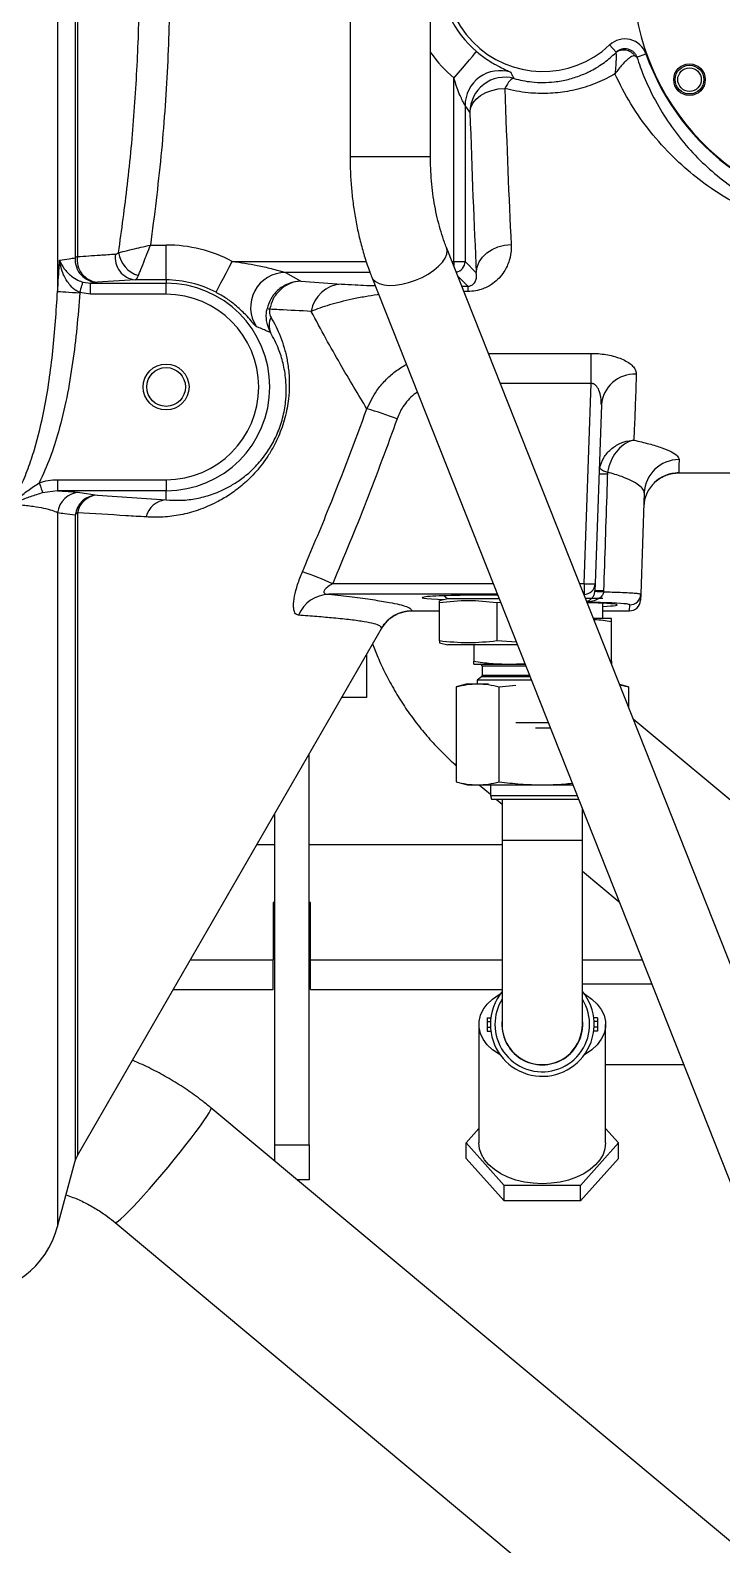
# Model space of a CAD drawing. Header units: millimetres. Extents: x -69706 to 52883, y -6882 to 68885.
# Drawn here: x 6526.3 to 6717.5, y 63515.5 to 63934 of the extents above; entities that cross this region are included whole.
import ezdxf

# ---------------------------------------------------------------- set-up
doc = ezdxf.new("R2010")
doc.units = ezdxf.units.MM
doc.layers.add('B2F-H-EQ-P-T20001$0$M-HVAC-EQPM', color=134, linetype='Continuous')

# ---------------------------------------------------------------- blocks, each defined once
blk = doc.blocks.new('B2F-H-EQ-P-T20001$0$CH-B2C-05、09-1000RT_20201019')
at = {"color": 0, "linetype": 'Continuous', "lineweight": 25}
for p, q in [((2619.26, 2614.49), (2619.26, 2420.64)), ((2700.14, 2613.09), (2700.14, 2457.89)), ((2722.37, 2457.89), (2722.37, 2613.09)), ((2624.12, 2579.53), (2624.12, 2429.9)), ((2624.76, 2579.2), (2624.76, 2430.26)), ((2773.72, 2486.79), (2771.91, 2488.73)), ((2773.6, 2486.57), (2773.72, 2486.79)), ((2779.46, 2485.39), (2781.96, 2486.27)), ((2779.46, 2485.39), (2778.83, 2485.73)), ((2728.88, 2428.92), (2728.88, 2479.55)), ((2731.93, 2472), (2731.93, 2428.92)), ((2733.29, 2470.17), (2731.93, 2472)), ((2700.14, 2457.89), (2708.17, 2457.89)), ((2708.17, 2457.89), (2722.37, 2457.89)), ((2644.96, 2433.45), (2649.27, 2433.45)), ((2649.27, 2423.81), (2649.27, 2433.45)), ((2837.04, 2154.55), (2726.79, 2432.78)), ((2667.58, 2428.92), (2704.59, 2428.92)), ((2728.32, 2428.92), (2728.88, 2428.92)), ((2728.88, 2428.92), (2731.93, 2428.92)), ((2728.88, 2428.92), (2728.88, 2427.51)), ((2731.93, 2428.92), (2735.04, 2425.81)), ((2626.3, 2423.19), (2628.35, 2422.9)), ((2630.26, 2423.16), (2628.35, 2422.9)), ((2640.74, 2423.81), (2630.26, 2423.16)), ((2649.27, 2423.81), (2640.74, 2423.81)), ((2649.27, 2423.81), (2649.27, 2422.9)), ((2682.26, 2425.87), (2686.57, 2423.42)), ((2705.64, 2425.87), (2682.26, 2425.87)), ((2686.57, 2423.42), (2697.75, 2422.67)), ((2706.13, 2424.59), (2816.37, 2146.36)), ((2732.69, 2422.06), (2729.96, 2424.8)), ((2625.4, 2420.3), (2625.4, 2420.22)), ((2628.35, 2419.86), (2625.4, 2420.3)), ((2628.35, 2419.86), (2628.35, 2422.9)), ((2628.35, 2422.9), (2649.27, 2422.9)), ((2649.27, 2419.86), (2628.35, 2419.86)), ((2649.27, 2419.86), (2649.27, 2422.9)), ((2731.04, 2422.06), (2732.69, 2422.06)), ((2732.69, 2420.61), (2731.61, 2420.61)), ((2732.69, 2422.06), (2732.69, 2420.61)), ((2738.39, 2403.5), (2766.79, 2403.5)), ((2766.79, 2395.15), (2766.79, 2403.5)), ((2766.79, 2395.15), (2741.7, 2395.15)), ((2764.86, 2339.87), (2766.79, 2395.15)), ((2769.63, 2389.25), (2767.91, 2339.87)), ((2771.35, 2370.69), (2771.29, 2370.09)), ((2790.6, 2370.47), (2855.81, 2370.47)), ((2791, 2370.49), (2790.84, 2370.48)), ((2619.23, 2365.55), (2615.14, 2364.99)), ((2619.23, 2368.59), (2649.27, 2368.59)), ((2619.23, 2368.59), (2619.23, 2365.55)), ((2649.27, 2365.55), (2619.23, 2365.55)), ((2625.4, 2365.08), (2630.26, 2364.36)), ((2649.27, 2368.59), (2649.27, 2365.55)), ((2649.27, 2363.02), (2649.27, 2365.55)), ((2781.48, 2364.96), (2780.5, 2336.96)), ((2630.26, 2364.36), (2649.27, 2363.02)), ((2619.26, 2359.44), (2619.26, 2162.22)), ((2624.12, 2358.76), (2624.12, 2180.35)), ((2624.76, 2359.46), (2624.76, 2181.88)), ((2695.34, 2339.87), (2739.7, 2339.87)), ((2763.61, 2339.87), (2764.86, 2339.87)), ((2764.86, 2339.87), (2764.86, 2336.93)), ((2767.91, 2339.87), (2767.84, 2337.88)), ((2740.87, 2336.93), (2694.25, 2336.93)), ((2727.22, 2335.66), (2724.84, 2335.13)), ((2741.37, 2335.66), (2727.22, 2335.66)), ((2764.86, 2336.93), (2764.77, 2336.93)), ((2764.85, 2336.73), (2764.86, 2336.93)), ((2770.05, 2335.79), (2765.22, 2335.79)), ((2767.83, 2337.8), (2767.84, 2337.88)), ((2770.24, 2337.88), (2770.23, 2337.62)), ((2780.5, 2336.96), (2780.45, 2335.3)), ((2717.19, 2332.36), (2724.84, 2332.36)), ((2717.19, 2332.36), (2724.84, 2332.36)), ((2724.84, 2324.03), (2724.84, 2334.59)), ((2741.76, 2334.66), (2740.71, 2334.59)), ((2740.71, 2334.59), (2740.71, 2324.03)), ((2770.05, 2330.2), (2770.05, 2334.45)), ((2770.05, 2332.36), (2777.4, 2332.36)), ((2770.05, 2332.36), (2777.4, 2332.36)), ((2777.4, 2332.36), (2777.46, 2334.02)), ((2777.4, 2332.36), (2777.4, 2332.36)), ((2624.76, 2181.88), (2709.08, 2327.94)), ((2772.47, 2330.2), (2767.44, 2330.2)), ((2772.47, 2318.42), (2772.47, 2329.41)), ((2724.84, 2323.49), (2727.22, 2322.96)), ((2746.4, 2322.96), (2727.22, 2322.96)), ((2734.36, 2322.96), (2734.36, 2318.42)), ((2746.12, 2323.66), (2740.71, 2324.03)), ((2704.7, 2320.34), (2704.7, 2308.37)), ((2734.36, 2317.63), (2743.89, 2317.63)), ((2736.66, 2317.12), (2736.66, 2314.5)), ((2736.66, 2317.12), (2748.71, 2317.12)), ((2749.75, 2314.5), (2736.66, 2314.5)), ((2743.89, 2317.63), (2748.43, 2317.83)), ((2743.89, 2317.63), (2748.51, 2317.63)), ((2772.12, 2318.37), (2772.47, 2318.42)), ((2772.42, 2317.63), (2772.47, 2317.63)), ((2732.65, 2312.21), (2729.46, 2311.36)), ((2729.46, 2311.36), (2729.46, 2285.13)), ((2732.65, 2312.21), (2735.41, 2312.21)), ((2736.46, 2314.1), (2735.25, 2313.17)), ((2735.25, 2313.17), (2735.25, 2312.21)), ((2750.28, 2313.17), (2735.25, 2313.17)), ((2735.41, 2312.21), (2738.4, 2312.21)), ((2749.91, 2314.1), (2736.46, 2314.1)), ((2741.37, 2311.36), (2745.96, 2311.84)), ((2741.37, 2285.13), (2741.37, 2311.36)), ((2777.12, 2311.36), (2774.64, 2312.02)), ((2774.7, 2311.87), (2777.12, 2311.36)), ((2777.12, 2311.36), (2777.12, 2305.77)), ((2704.7, 2308.37), (2697.79, 2308.37)), ((2866.17, 2229.19), (2778.43, 2302.46)), ((2754.94, 2301.41), (2745.96, 2301.41)), ((2755.53, 2299.92), (2751.46, 2299.92)), ((2688.82, 2184.75), (2688.82, 2292.84)), ((2729.46, 2285.13), (2732.65, 2284.27)), ((2732.65, 2284.27), (2735.41, 2284.27)), ((2735.41, 2284.27), (2753.29, 2284.27)), ((2735.81, 2284.27), (2738.93, 2281.67)), ((2738.93, 2284.27), (2738.93, 2281.32)), ((2738.93, 2281.32), (2739.25, 2280.31)), ((2738.93, 2281.32), (2762.9, 2281.32)), ((2753.29, 2284.27), (2761.73, 2284.27)), ((2739.25, 2280.31), (2763.3, 2280.31)), ((2740.56, 2280.31), (2742.17, 2278.96)), ((2742.17, 2280.31), (2742.17, 2268.88)), ((2764.4, 2268.88), (2764.4, 2277.53)), ((2679.3, 2184.75), (2679.3, 2276.35)), ((2742.17, 2268.88), (2742.17, 2218.08)), ((2764.4, 2268.88), (2742.17, 2268.88)), ((2764.4, 2218.08), (2764.4, 2268.88)), ((2679.3, 2267.68), (2674.29, 2267.68)), ((2742.17, 2267.68), (2688.82, 2267.68)), ((2764.4, 2260.4), (2774.54, 2251.93)), ((2679.3, 2251.8), (2678.9, 2251.8)), ((2678.9, 2251.8), (2678.9, 2235.93)), ((2689.21, 2251.8), (2688.82, 2251.8)), ((2689.21, 2235.93), (2689.21, 2251.8)), ((2679.3, 2243.55), (2678.9, 2243.55)), ((2689.21, 2243.55), (2688.82, 2243.55)), ((2655.96, 2235.93), (2678.9, 2235.93)), ((2678.9, 2227.68), (2678.9, 2235.93)), ((2689.21, 2235.93), (2742.17, 2235.93)), ((2689.21, 2227.68), (2689.21, 2235.93)), ((2764.4, 2235.93), (2780.88, 2235.93)), ((2651.2, 2227.68), (2678.9, 2227.68)), ((2689.21, 2227.68), (2742.17, 2227.68)), ((2783.55, 2229.19), (2764.4, 2229.19)), ((2738.05, 2219.93), (2739.05, 2219.93)), ((2738.05, 2219.93), (2738.05, 2218.84)), ((2738.05, 2218.84), (2738.05, 2217.32)), ((2738.05, 2218.84), (2738.95, 2218.84)), ((2768.53, 2219.93), (2767.52, 2219.93)), ((2768.53, 2218.84), (2767.62, 2218.84)), ((2768.53, 2219.93), (2768.53, 2218.84)), ((2768.53, 2218.84), (2768.53, 2217.32)), ((2735.76, 2218.08), (2735.76, 2185.32)), ((2738.05, 2217.32), (2738.95, 2217.32)), ((2738.05, 2217.32), (2738.05, 2216.23)), ((2738.05, 2216.23), (2739.05, 2216.23)), ((2768.53, 2216.23), (2767.52, 2216.23)), ((2768.53, 2217.32), (2767.62, 2217.32)), ((2768.53, 2217.32), (2768.53, 2216.23)), ((2770.81, 2185.32), (2770.81, 2218.08)), ((2770.81, 2206.97), (2792.36, 2206.97)), ((2959.79, 1946.25), (2661.65, 2195.02)), ((2732.2, 2185.32), (2735.76, 2189.28)), ((2770.81, 2189.28), (2774.37, 2185.32)), ((2679.3, 2184.75), (2688.82, 2184.75)), ((2679.3, 2180.29), (2679.3, 2184.75)), ((2688.82, 2184.75), (2688.82, 2175.09)), ((2742.75, 2173.58), (2732.2, 2185.32)), ((2732.2, 2181.06), (2732.2, 2185.32)), ((2774.37, 2185.32), (2763.83, 2173.58)), ((2774.37, 2181.06), (2774.37, 2185.32)), ((2742.75, 2169.33), (2732.2, 2181.06)), ((2774.37, 2181.06), (2763.83, 2169.33)), ((2619.26, 2162.22), (2624.12, 2180.35)), ((2688.82, 2175.09), (2685.53, 2175.09)), ((2763.83, 2173.58), (2742.75, 2173.58)), ((2742.75, 2169.33), (2742.75, 2173.58)), ((2763.83, 2169.33), (2763.83, 2173.58)), ((2763.83, 2169.33), (2742.75, 2169.33)), ((2635.21, 2163.32), (2971.33, 1882.86))]:
    blk.add_line(p, q, dxfattribs=at)
at = {"color": 0, "linetype": 'Continuous', "lineweight": 25, "flags": 128}
for points in [[(2728.88, 2479.55), (2730.07, 2480.96), (2731.22, 2482.31), (2732.28, 2483.56), (2733.21, 2484.67), (2733.99, 2485.59), (2734.58, 2486.28), (2734.96, 2486.73), (2735.11, 2486.91)], [(2745.48, 2479.48), (2745.22, 2479.46), (2744.95, 2479.34), (2744.64, 2479.13), (2744.33, 2478.83), (2743.99, 2478.43), (2743.65, 2477.94), (2743.29, 2477.38), (2742.94, 2476.73)], [(2733.29, 2470.17), (2733.52, 2471.43), (2734.1, 2472.64), (2735, 2473.77), (2736.2, 2474.75), (2737.66, 2475.57), (2739.3, 2476.19), (2741.09, 2476.58), (2742.94, 2476.73)], [(2714.46, 2422.61), (2716.34, 2423.07), (2718.22, 2423.7), (2720.04, 2424.5), (2721.75, 2425.43), (2723.29, 2426.46), (2724.6, 2427.57), (2725.66, 2428.71), (2726.42, 2429.85), (2726.86, 2430.95), (2726.97, 2431.98), (2726.8, 2432.77)], [(2735.04, 2425.81), (2735.26, 2427.31), (2735.83, 2428.76), (2736.73, 2430.1), (2737.93, 2431.28), (2739.39, 2432.25), (2741.04, 2432.98), (2742.83, 2433.44), (2744.69, 2433.62)], [(2663.08, 2420.39), (2663.19, 2420.6), (2663.46, 2421.12), (2663.89, 2421.93), (2664.45, 2422.99), (2665.13, 2424.27), (2665.89, 2425.72), (2666.72, 2427.29), (2667.58, 2428.92)], [(2625.4, 2420.3), (2625.57, 2420.83), (2625.73, 2421.34), (2625.87, 2421.82), (2626, 2422.24), (2626.12, 2422.6), (2626.2, 2422.89), (2626.27, 2423.09), (2626.3, 2423.19)], [(2706.13, 2424.59), (2706.43, 2424.05), (2707.15, 2423.34), (2708.17, 2422.8), (2709.45, 2422.45), (2710.97, 2422.3), (2712.65, 2422.35), (2714.46, 2422.61)], [(2619.26, 2420.64), (2619.61, 2420.61), (2620.11, 2420.58), (2620.75, 2420.53), (2621.52, 2420.48), (2622.39, 2420.42), (2623.35, 2420.36), (2624.36, 2420.29), (2625.4, 2420.22)], [(2779.28, 2397.77), (2779.12, 2393.35), (2778.97, 2389.31), (2778.84, 2385.66), (2778.72, 2382.39), (2778.62, 2379.51)], [(2791.13, 2374.17), (2791.07, 2372.64), (2791.03, 2371.51), (2791.01, 2370.8), (2791, 2370.49)], [(2614.19, 2367.73), (2614.34, 2367.28), (2614.5, 2366.84), (2614.64, 2366.43), (2614.77, 2366.04), (2614.89, 2365.7), (2614.99, 2365.4), (2615.08, 2365.17), (2615.14, 2364.99)], [(2741.68, 2209.64), (2741.34, 2209.84), (2739.56, 2211.07), (2738.09, 2212.46), (2736.96, 2213.97), (2736.2, 2215.58), (2735.81, 2217.24), (2735.81, 2218.92), (2736.2, 2220.58), (2736.96, 2222.18), (2738.09, 2223.7), (2739.56, 2225.09), (2741.34, 2226.32), (2741.68, 2226.52)], [(2764.89, 2226.52), (2765.24, 2226.32), (2767.01, 2225.09), (2768.48, 2223.7), (2769.61, 2222.18), (2770.38, 2220.58), (2770.76, 2218.92), (2770.76, 2217.24), (2770.38, 2215.58), (2769.61, 2213.97), (2768.48, 2212.46), (2767.01, 2211.07), (2765.24, 2209.84), (2764.89, 2209.64)], [(2635.21, 2163.32), (2635.24, 2163.31), (2635.53, 2163.38), (2636.05, 2163.72), (2636.78, 2164.32), (2637.7, 2165.18), (2638.82, 2166.28), (2640.09, 2167.59), (2641.51, 2169.11), (2643.05, 2170.8), (2644.68, 2172.63), (2646.37, 2174.57), (2648.1, 2176.6), (2649.83, 2178.66), (2651.54, 2180.74), (2653.2, 2182.79), (2654.77, 2184.77), (2656.24, 2186.66), (2657.57, 2188.43), (2658.75, 2190.03), (2659.75, 2191.45), (2660.55, 2192.66), (2661.15, 2193.63), (2661.53, 2194.36), (2661.69, 2194.83), (2661.65, 2195.02)], [(2770.81, 2185.32), (2770.63, 2183.72), (2770.1, 2182.15), (2769.23, 2180.64), (2768.03, 2179.23), (2766.53, 2177.94), (2764.76, 2176.81), (2762.76, 2175.84), (2760.57, 2175.07), (2758.22, 2174.51), (2755.78, 2174.17), (2753.29, 2174.05), (2750.79, 2174.17), (2748.35, 2174.51), (2746.01, 2175.07), (2743.81, 2175.84), (2741.81, 2176.81), (2740.04, 2177.94), (2738.54, 2179.23), (2737.34, 2180.64), (2736.47, 2182.15), (2735.94, 2183.72), (2735.76, 2185.32)]]:
    blk.add_lwpolyline(points, dxfattribs=at)
at = {"color": 0, "linetype": 'Continuous', "lineweight": 25}
for centre, radius in [((2794, 2479.16), 4.37), ((2794.01, 2479.16), 3.97), ((2794.01, 2479.16), 3.26), ((2649.27, 2394.22), 6.35), ((2649.27, 2394.22), 5.36)]:
    blk.add_circle(centre, radius, dxfattribs=at)
for centre, radius, start, end in [((2844.86, 2508.53), 66.55, 55.8406, 304.1594), ((2753.42, 2508.53), 27.09, 46.9452, 313.0548), ((2753.42, 2508.53), 28.32, 130.2558, 229.7442), ((2776.13, 2484.21), 6.18, 19.4829, 133.0548), ((2753.42, 2508.53), 37.97, 215.14, 229.7442), ((2844.86, 2508.53), 66.72, 199.4829, 270), ((2741.59, 2471.98), 9.66, 72.1586, 179.8777), ((2742.95, 2470.15), 9.66, 74.838, 179.885), ((2649.27, 2394.22), 39.23, 62.183, 90), ((2630.43, 2429.48), 6.33, 176.2193, 268.3874), ((2625.56, 2428.14), 2.27, 110.7741, 129.318), ((2630.9, 2429.33), 6.21, 171.3747, 264.0903), ((2641.38, 2429.99), 6.21, 171.0822, 264.0896), ((2643.87, 2432.5), 7.82, 188.3552, 253.3854), ((2728.88, 2428.92), 3.05, 281.8675, 359.9196), ((2649.27, 2394.22), 29.58, 62.183, 90), ((2682.3, 2416.21), 9.66, 90.187, 213.5114), ((2649.27, 2394.22), 28.68, 270, 90), ((2649.27, 2394.22), 25.63, 270, 90), ((2698.33, 2413.62), 9.07, 93.6785, 170.474), ((2676.98, 2411.33), 4.47, 78.3041, 87.2799), ((2682.55, 2411.21), 4.82, 152.2748, 204.1511), ((2778.85, 2388.53), 9.25, 87.3764, 175.5362), ((2663.41, 2248.4), 145.81, 70.0487, 73.5073), ((2791.07, 2364.57), 9.59, 89.6434, 177.6919), ((2770.13, 2346.98), 23.14, 87.1145, 92.8855), ((2772.06, 2374.78), 4.15, 226.0267, 260.2213), ((2791, 2360.83), 9.66, 90.0088, 134.1224), ((2625.53, 2358.78), 6.3, 91.2179, 173.9663), ((2791, 2360.84), 9.65, 134.1311, 178.0009), ((2630.39, 2358.06), 6.3, 91.1829, 173.5701), ((2630.63, 2358.41), 5.96, 93.5626, 169.809), ((2649.61, 2357.06), 5.97, 93.2505, 168.0536), ((2626.31, 2357.41), 2.58, 127.2131, 148.3319), ((2640.75, 2214.18), 137.03, 66.5231, 70.2829), ((2766.38, 2361.71), 21.9, 266.0122, 273.9878), ((2764.86, 2339.97), 3.05, 269.9819, 357.9833), ((2694.49, 2327.63), 9.29, 91.4923, 157.7296), ((2775.14, 2422.15), 84.67, 265.048, 266.6772), ((2769.04, 2314.14), 23.77, 87.0966, 92.9034), ((2777.4, 2335.4), 3.05, 270, 358), ((2777.4, 2335.4), 3.05, 269.9802, 357.9845), ((2777.46, 2337.07), 3.05, 269.9838, 357.9808), ((2717.19, 2322.71), 9.65, 89.9725, 149.9754), ((2736.16, 2317.12), 0.508, 0, 90), ((2736.16, 2314.5), 0.508, 307.5, 0), ((2753.29, 2218.08), 14.35, 180, 39.2551), ((2753.29, 2218.08), 14.35, 140.7449, 180), ((2753.29, 2218.08), 13.1, 180, 31.9572), ((2753.29, 2218.08), 13.1, 148.0428, 180), ((2753.29, 2218.08), 11.18, 173.8894, 6.1106), ((2753.29, 2218.08), 11.11, 180, 0), ((2630.26, 2178.71), 6.35, 150, 165), ((2594.73, 2168.8), 25.4, 270, 345)]:
    blk.add_arc(centre, radius, start, end, dxfattribs=at)
for centre, major_axis, ratio, start_param, end_param in [((2751.68, 2702.21), (0, -331.73), 0.035937, 5.459725, 5.655941), ((2742.04, 2702.21), (0, -341.38), 0.034921, 5.459725, 5.655941), ((2740.71, 2336.01), (-20.64, 0), 0.034921, 4.70137, 7.091486), ((2753.42, 2334.03), (-24.04, 0), 0.034921, 3.409264, 4.179225), ((2753.42, 2334.02), (-20.64, 0), 0.034921, 2.508419, 4.075156), ((2753.42, 2334.03), (-24.04, 0), 0.034921, 3.140373, 3.409264)]:
    blk.add_ellipse(centre, major_axis=major_axis, ratio=ratio, start_param=start_param, end_param=end_param, dxfattribs=at)
for points, knots in [([(2636.13, 2431.36), (2636.99, 2437.62), (2638.78, 2450.58), (2640.6, 2470.36), (2641.73, 2490.69), (2642.08, 2511.09), (2641.62, 2524.71), (2641.39, 2531.52)], [0, 0, 0, 0, 0.188629, 0.390843, 0.593053, 0.796525, 1, 1, 1, 1]), ([(2649.75, 2531.9), (2650, 2523.71), (2650.51, 2507.34), (2649.8, 2482.7), (2648.08, 2458.04), (2646, 2441.65), (2644.96, 2433.45)], [0, 0, 0, 0, 0.248928, 0.497854, 0.748923, 1, 1, 1, 1]), ([(2735.11, 2486.91), (2736.01, 2486.2), (2737.81, 2484.78), (2740.5, 2483.2), (2742.67, 2482.12), (2744.18, 2481.44), (2744.42, 2481.27), (2744.55, 2481.18)], [0, 0, 0, 0, 0.186849, 0.373079, 0.567595, 0.7778, 1, 1, 1, 1]), ([(2745.48, 2479.48), (2746.28, 2479.27), (2747.87, 2478.86), (2750.56, 2478.46), (2753.5, 2478.31), (2756.26, 2478.47), (2759.21, 2478.9), (2762.3, 2479.69), (2764.97, 2480.74), (2767.75, 2482.11), (2770.58, 2483.86), (2772.59, 2485.67), (2773.6, 2486.57)], [0, 0, 0, 0, 0.078047, 0.156061, 0.250881, 0.345702, 0.406649, 0.52627, 0.646075, 0.690971, 0.845381, 1, 1, 1, 1]), ([(2773.6, 2486.57), (2773.61, 2486.56), (2773.64, 2486.52), (2773.67, 2486.34), (2773.69, 2486.12), (2773.7, 2485.9), (2773.71, 2485.72), (2773.71, 2485.51), (2773.71, 2485.29), (2773.71, 2485.05), (2773.69, 2484.55), (2773.65, 2483.66), (2773.54, 2482.3), (2773.43, 2481.25), (2773.38, 2480.74)], [0, 0, 0, 0, 0.082673, 0.165351, 0.24957, 0.286479, 0.327951, 0.373974, 0.417464, 0.453515, 0.499035, 0.667994, 0.836862, 1, 1, 1, 1]), ([(2773.6, 2486.57), (2773.8, 2486.73), (2774.19, 2487.04), (2774.89, 2487.31), (2775.63, 2487.44), (2776.38, 2487.4), (2777.11, 2487.2), (2777.78, 2486.85), (2778.38, 2486.36), (2778.68, 2485.94), (2778.83, 2485.73)], [0, 0, 0, 0, 0.127441, 0.252831, 0.376768, 0.500006, 0.623239, 0.747173, 0.872569, 1, 1, 1, 1]), ([(2773.72, 2486.79), (2773.96, 2486.99), (2774.43, 2487.36), (2775.27, 2487.67), (2776.12, 2487.78), (2776.98, 2487.68), (2777.79, 2487.37), (2778.5, 2486.87), (2779.1, 2486.21), (2779.34, 2485.67), (2779.46, 2485.39)], [0, 0, 0, 0, 0.132462, 0.257574, 0.375362, 0.499475, 0.624627, 0.745937, 0.868748, 1, 1, 1, 1]), ([(2778.83, 2485.73), (2778.66, 2485.72), (2778.31, 2485.69), (2777.71, 2485.38), (2777.07, 2484.92), (2776.3, 2484.23), (2775.41, 2483.3), (2774.41, 2482.11), (2773.72, 2481.2), (2773.38, 2480.74)], [0, 0, 0, 0, 0.127405, 0.250652, 0.375658, 0.501141, 0.675037, 0.835933, 1, 1, 1, 1]), ([(2779.46, 2485.39), (2779.76, 2484.48), (2780.86, 2481.2), (2783.19, 2475.76), (2786.8, 2469.26), (2791.11, 2463.17), (2796.04, 2457.59), (2801.55, 2452.54), (2807.68, 2448.04), (2813.78, 2444.54), (2819.59, 2441.94), (2824.86, 2440.06), (2830.1, 2438.68), (2835.18, 2437.77), (2839.97, 2437.23), (2843.23, 2437.16), (2844.86, 2437.12)], [0, 0, 0, 0, 0.036559, 0.131611, 0.226961, 0.322287, 0.417306, 0.507683, 0.598216, 0.688405, 0.746631, 0.804982, 0.863075, 0.908682, 0.954443, 1, 1, 1, 1]), ([(2731.93, 2472), (2731.9, 2472.08), (2731.86, 2472.19), (2731.64, 2472.6), (2731.21, 2473.37), (2730.48, 2474.89), (2729.65, 2476.99), (2729.16, 2478.64), (2728.88, 2479.55)], [0, 0, 0, 0, 0.088753, 0.11599, 0.257705, 0.443242, 0.689507, 1, 1, 1, 1]), ([(2773.38, 2480.74), (2772.62, 2480.31), (2770.28, 2479), (2765.94, 2477.22), (2760.45, 2475.81), (2754.86, 2475.23), (2750.1, 2475.38), (2746.11, 2475.94), (2744, 2476.47), (2742.94, 2476.73)], [0, 0, 0, 0, 0.087872, 0.27258, 0.457073, 0.624993, 0.792887, 0.896435, 1, 1, 1, 1]), ([(2744.55, 2481.18), (2744.7, 2480.9), (2745.01, 2480.32), (2745.32, 2479.76), (2745.48, 2479.48)], [0, 0, 0, 0, 0.49316, 1, 1, 1, 1]), ([(2844.86, 2435.24), (2843.02, 2435.28), (2839.34, 2435.36), (2833.9, 2435.95), (2828.16, 2436.94), (2822.23, 2438.45), (2816.23, 2440.5), (2809.64, 2443.34), (2802.71, 2447.17), (2795.7, 2452.12), (2789.11, 2457.94), (2783.04, 2464.68), (2777.58, 2472.35), (2774.78, 2477.95), (2773.38, 2480.74)], [0, 0, 0, 0, 0.052694, 0.105573, 0.158303, 0.223909, 0.28976, 0.355473, 0.454276, 0.553448, 0.652425, 0.768177, 0.884217, 1, 1, 1, 1]), ([(2700.14, 2457.89), (2700.15, 2457.1), (2700.16, 2454.84), (2700.34, 2451.12), (2700.73, 2446.75), (2701.31, 2442.42), (2702.09, 2438.17), (2703.05, 2434.01), (2704.2, 2429.95), (2705.26, 2426.83), (2705.94, 2425.08), (2706.13, 2424.59)], [0, 0, 0, 0, 0.06733, 0.192856, 0.318501, 0.444321, 0.570408, 0.696846, 0.823713, 0.951074, 1, 1, 1, 1]), ([(2726.79, 2432.78), (2726.61, 2433.25), (2726.07, 2434.64), (2725.27, 2437.1), (2724.42, 2440.18), (2723.71, 2443.42), (2723.14, 2446.79), (2722.71, 2450.25), (2722.45, 2453.73), (2722.37, 2456.28), (2722.37, 2457.65), (2722.37, 2457.89)], [0, 0, 0, 0, 0.067075, 0.195752, 0.32511, 0.455197, 0.585903, 0.717099, 0.848656, 0.973615, 1, 1, 1, 1]), ([(2636.13, 2431.36), (2636.5, 2431.45), (2637.51, 2431.68), (2639.68, 2432.19), (2642.35, 2432.83), (2644.07, 2433.23), (2644.95, 2433.45), (2644.96, 2433.45)], [0, 0, 0, 0, 0.187074, 0.510909, 0.747359, 0.99814, 1, 1, 1, 1]), ([(2641.63, 2425), (2641.77, 2425.36), (2642.15, 2426.33), (2642.97, 2428.4), (2643.98, 2430.95), (2644.63, 2432.6), (2644.96, 2433.45), (2644.96, 2433.45)], [0, 0, 0, 0, 0.187076, 0.510959, 0.747401, 0.998138, 1, 1, 1, 1]), ([(2744.69, 2433.62), (2744.7, 2433.27), (2744.73, 2431.77), (2744.31, 2429.17), (2743.06, 2426.42), (2741.42, 2424.3), (2739.92, 2422.96), (2738.36, 2421.99), (2736.82, 2421.29), (2734.93, 2420.73), (2733.44, 2420.65), (2732.69, 2420.61)], [0, 0, 0, 0, 0.063538, 0.269444, 0.475078, 0.592697, 0.710041, 0.776914, 0.843646, 0.921423, 1, 1, 1, 1]), ([(2619.26, 2420.64), (2619.32, 2421.38), (2619.44, 2423.24), (2619.63, 2426.14), (2619.77, 2428.28), (2619.83, 2429.31)], [0, 0, 0, 0, 0.259099, 0.643188, 1, 1, 1, 1]), ([(2619.83, 2429.31), (2620.72, 2429.43), (2622.15, 2429.63), (2623.58, 2429.82), (2624.12, 2429.9)], [0, 0, 0, 0, 0.619769, 1, 1, 1, 1]), ([(2625.4, 2420.3), (2624.94, 2420.55), (2623.78, 2421.16), (2622.57, 2422.47), (2621.59, 2423.91), (2620.8, 2425.44), (2620.17, 2427.26), (2619.91, 2428.63), (2619.83, 2429.31), (2619.83, 2429.31)], [0, 0, 0, 0, 0.128722, 0.321955, 0.451206, 0.593696, 0.795978, 0.998398, 1, 1, 1, 1]), ([(2619.83, 2429.31), (2619.83, 2429.31), (2620.09, 2428.51), (2620.7, 2427.34), (2621.95, 2425.85), (2623.16, 2424.77), (2624.6, 2423.8), (2625.81, 2423.37), (2626.3, 2423.19)], [0, 0, 0, 0, 0.00161, 0.356452, 0.517214, 0.67768, 0.871126, 1, 1, 1, 1]), ([(2624.76, 2430.26), (2626.84, 2430.4), (2630.34, 2430.63), (2633.83, 2430.86), (2635.24, 2430.95)], [0, 0, 0, 0, 0.595469, 1, 1, 1, 1]), ([(2635.24, 2430.95), (2635.49, 2431.01), (2635.79, 2431.08), (2636.08, 2431.32), (2636.13, 2431.36)], [0, 0, 0, 0, 0.82398, 1, 1, 1, 1]), ([(2667.58, 2428.92), (2667.59, 2428.92), (2669.91, 2428.62), (2673.53, 2428.06), (2677.78, 2427.11), (2680.19, 2426.46), (2681.44, 2426.09), (2682.06, 2425.91), (2682.2, 2425.89), (2682.26, 2425.87)], [0, 0, 0, 0, 0.003165, 0.443534, 0.69505, 0.832919, 0.931012, 0.968872, 1, 1, 1, 1]), ([(2640.74, 2423.81), (2640.86, 2423.86), (2641.1, 2423.97), (2641.41, 2424.47), (2641.58, 2424.88), (2641.63, 2425)], [0, 0, 0, 0, 0.404483, 0.823928, 1, 1, 1, 1]), ([(2686.57, 2423.42), (2686.56, 2423.42), (2685.45, 2423.42), (2683.22, 2423.01), (2680.32, 2421.31), (2678.15, 2418.81), (2677.5, 2416.77), (2677.19, 2415.79)], [0, 0, 0, 0, 0.002234, 0.25753, 0.512315, 0.76598, 1, 1, 1, 1]), ([(2686.57, 2423.42), (2686.56, 2423.42), (2685.53, 2423.41), (2683.47, 2422.98), (2680.79, 2421.25), (2678.77, 2418.73), (2678.17, 2416.69), (2677.89, 2415.71)], [0, 0, 0, 0, 0.00223, 0.257532, 0.512308, 0.765972, 1, 1, 1, 1]), ([(2732.69, 2422.06), (2732.74, 2422.07), (2732.84, 2422.07), (2733.02, 2422.08), (2733.3, 2422.13), (2733.9, 2422.35), (2734.51, 2422.9), (2735.02, 2423.77), (2735.15, 2424.8), (2735.07, 2425.49), (2735.04, 2425.81)], [0, 0, 0, 0, 0.007362, 0.014689, 0.027308, 0.06209, 0.203014, 0.482834, 0.763098, 1, 1, 1, 1]), ([(2606.19, 2361.81), (2606.77, 2362.73), (2607.72, 2364.23), (2608.56, 2365.87), (2609.71, 2368.21), (2611.18, 2371.69), (2613.53, 2378.78), (2615.45, 2386.93), (2616.98, 2396.04), (2618.35, 2406.92), (2618.9, 2415.15), (2619.26, 2420.64)], [0, 0, 0, 0, 0.053717, 0.087165, 0.090929, 0.182131, 0.273396, 0.459246, 0.594067, 0.728909, 1, 1, 1, 1]), ([(2625.4, 2420.22), (2625.15, 2417), (2624.67, 2410.57), (2623.49, 2400.94), (2621.89, 2391.34), (2619.79, 2382.56), (2617.32, 2374.63), (2615.23, 2370.04), (2614.19, 2367.73)], [0, 0, 0, 0, 0.179185, 0.358348, 0.539163, 0.719899, 0.85941, 1, 1, 1, 1]), ([(2674.24, 2410.87), (2674.12, 2410.98), (2673.88, 2411.18), (2672.86, 2412.43), (2671.48, 2413.98), (2669.9, 2415.54), (2668.11, 2417.11), (2665.84, 2418.81), (2664, 2419.86), (2663.08, 2420.39)], [0, 0, 0, 0, 0.17259, 0.335457, 0.493213, 0.598514, 0.703914, 0.851726, 1, 1, 1, 1]), ([(2708.05, 2419.76), (2707.92, 2419.74), (2706.6, 2419.58), (2704.11, 2419.14), (2700.65, 2418.48), (2697.39, 2417.71), (2694.4, 2416.88), (2691.69, 2416.02), (2690.16, 2415.42), (2689.39, 2415.12)], [0, 0, 0, 0, 0.015553, 0.158828, 0.324005, 0.489963, 0.655504, 0.827734, 1, 1, 1, 1]), ([(2697.75, 2422.67), (2698.96, 2422.59), (2701.02, 2422.46), (2704.21, 2422.32), (2706.28, 2422.25), (2707.07, 2422.23)], [0, 0, 0, 0, 0.471833, 0.798342, 1, 1, 1, 1]), ([(2678.15, 2409.24), (2677.73, 2410.2), (2677.12, 2411.61), (2676.95, 2413.69), (2677.02, 2414.9), (2677.15, 2415.58), (2677.19, 2415.79)], [0, 0, 0, 0, 0.481727, 0.700131, 0.907647, 1, 1, 1, 1]), ([(2677.89, 2415.71), (2677.87, 2415.63), (2677.83, 2415.39), (2677.81, 2414.96), (2677.91, 2414.19), (2678.13, 2413.76), (2678.28, 2413.45)], [0, 0, 0, 0, 0.073111, 0.245438, 0.449766, 1, 1, 1, 1]), ([(2689.39, 2415.12), (2686.44, 2415.27), (2682.63, 2415.46), (2678.76, 2415.66), (2677.89, 2415.71)], [0, 0, 0, 0, 0.772639, 1, 1, 1, 1]), ([(2704.81, 2388.21), (2703.61, 2390.17), (2701.21, 2394.08), (2697.4, 2400.6), (2693.47, 2407.54), (2690.75, 2412.59), (2689.39, 2415.12)], [0, 0, 0, 0, 0.249162, 0.498325, 0.749161, 1, 1, 1, 1]), ([(2678.28, 2413.45), (2678.76, 2412.61), (2679.7, 2410.93), (2680.92, 2408.13), (2681.96, 2405.11), (2682.76, 2401.81), (2683.25, 2398.33), (2683.4, 2394.71), (2683.21, 2391.39), (2682.75, 2388.36), (2682.16, 2385.72), (2681.35, 2383.09), (2680.26, 2380.29), (2678.86, 2377.46), (2677.21, 2374.75), (2675.48, 2372.38), (2673.13, 2369.64), (2670.16, 2366.83), (2666.65, 2364.25), (2662.63, 2361.97), (2658.15, 2360.06), (2653.23, 2358.77), (2648.44, 2358.16), (2645.33, 2358.25), (2643.77, 2358.3)], [0, 0, 0, 0, 0.039692, 0.079375, 0.118412, 0.157505, 0.196441, 0.230742, 0.264973, 0.287544, 0.310097, 0.332819, 0.355544, 0.384994, 0.414501, 0.443711, 0.472951, 0.531509, 0.590425, 0.649271, 0.736745, 0.824475, 0.912341, 1, 1, 1, 1]), ([(2678.15, 2409.24), (2677.82, 2409.39), (2676.57, 2409.95), (2675.23, 2410.48), (2674.24, 2410.87)], [0, 0, 0, 0, 0.264924, 1, 1, 1, 1]), ([(2649.27, 2363.02), (2650.56, 2362.95), (2653.13, 2362.8), (2657.12, 2363.21), (2661.24, 2364.2), (2665.01, 2365.74), (2668.39, 2367.58), (2671.34, 2369.68), (2673.86, 2372.03), (2675.87, 2374.35), (2677.22, 2376.18), (2678.42, 2378.1), (2679.31, 2379.77), (2680.12, 2381.54), (2680.84, 2383.4), (2681.53, 2385.65), (2682.02, 2387.9), (2682.4, 2390.5), (2682.54, 2393.33), (2682.37, 2396.99), (2681.69, 2400.87), (2680.28, 2405.27), (2678.94, 2407.78), (2678.15, 2409.24)], [0, 0, 0, 0, 0.09103, 0.182227, 0.273303, 0.364167, 0.423587, 0.483058, 0.542181, 0.570474, 0.598729, 0.620135, 0.641511, 0.653663, 0.674357, 0.695047, 0.715875, 0.736734, 0.769541, 0.802441, 0.860747, 0.91921, 1, 1, 1, 1]), ([(2766.79, 2403.5), (2767.29, 2403.5), (2768.5, 2403.48), (2770.39, 2403.28), (2772.45, 2402.9), (2774.38, 2402.34), (2776.12, 2401.6), (2777.53, 2400.73), (2778.56, 2399.77), (2779.19, 2398.77), (2779.25, 2398.1), (2779.28, 2397.77)], [0, 0, 0, 0, 0.071931, 0.175773, 0.279642, 0.395946, 0.51232, 0.634716, 0.757167, 0.878574, 1, 1, 1, 1]), ([(2704.81, 2388.21), (2705.65, 2389.94), (2707.02, 2392.75), (2709.84, 2396.08), (2712.54, 2398.57), (2714.63, 2399.84), (2715.68, 2400.48)], [0, 0, 0, 0, 0.343492, 0.561668, 0.779821, 1, 1, 1, 1]), ([(2769.63, 2389.25), (2769.62, 2389.96), (2769.59, 2391.35), (2769.1, 2393.19), (2768.41, 2394.41), (2767.71, 2394.97), (2767.35, 2395.11), (2767.04, 2395.16), (2766.91, 2395.15), (2766.79, 2395.15)], [0, 0, 0, 0, 0.30944, 0.593664, 0.81034, 0.880274, 0.950868, 0.955015, 1, 1, 1, 1]), ([(2718.74, 2392.76), (2718.43, 2392.56), (2717.47, 2391.95), (2716.13, 2390.6), (2714.42, 2388.43), (2713.65, 2386.59), (2713.17, 2385.46)], [0, 0, 0, 0, 0.118801, 0.363221, 0.607734, 1, 1, 1, 1]), ([(2686.98, 2343.17), (2689.48, 2349.1), (2695.77, 2363.98), (2701.41, 2379.11), (2704.81, 2388.21)], [0, 0, 0, 0, 0.398419, 1, 1, 1, 1]), ([(2713.17, 2385.46), (2710.37, 2377.8), (2704.76, 2362.47), (2698.48, 2347.4), (2695.34, 2339.87)], [0, 0, 0, 0, 0.499757, 1, 1, 1, 1]), ([(2769.18, 2371.79), (2769.49, 2372.77), (2770.12, 2374.71), (2772.18, 2377.1), (2774.88, 2378.85), (2777.18, 2379.43), (2778.45, 2379.5), (2778.61, 2379.51), (2778.62, 2379.51)], [0, 0, 0, 0, 0.236907, 0.467688, 0.706744, 0.96323, 0.998392, 1, 1, 1, 1]), ([(2778.62, 2379.51), (2778.61, 2379.5), (2778.49, 2379.48), (2777.49, 2379.26), (2775.7, 2378.42), (2773.62, 2376.36), (2772.06, 2373.71), (2771.59, 2371.71), (2771.35, 2370.69)], [0, 0, 0, 0, 0.001613, 0.036805, 0.293333, 0.532258, 0.762963, 1, 1, 1, 1]), ([(2778.62, 2379.51), (2780.06, 2379.18), (2782.99, 2378.52), (2786.5, 2377.41), (2789.14, 2376.27), (2790.83, 2375.16), (2791.03, 2374.5), (2791.13, 2374.17)], [0, 0, 0, 0, 0.1912, 0.391006, 0.59671, 0.795317, 1, 1, 1, 1]), ([(2771.29, 2370.09), (2771.25, 2368.69), (2770.9, 2357.95), (2770.55, 2347.21), (2770.24, 2337.88)], [0, 0, 0, 0, 0.130894, 1, 1, 1, 1]), ([(2781.48, 2364.96), (2781.42, 2365.29), (2781.28, 2365.97), (2780.06, 2367.1), (2778.09, 2368.28), (2775.3, 2369.52), (2772.73, 2370.28), (2771.35, 2370.69)], [0, 0, 0, 0, 0.190515, 0.386499, 0.577466, 0.773778, 1, 1, 1, 1]), ([(2784.28, 2367.76), (2784.31, 2367.79), (2784.63, 2368.15), (2785.35, 2368.69), (2786.39, 2369.35), (2787.42, 2369.82), (2788.38, 2370.14), (2789.2, 2370.33), (2789.85, 2370.42), (2790.26, 2370.46), (2790.45, 2370.47), (2790.49, 2370.47), (2790.49, 2370.47)], [0, 0, 0, 0, 0.017103, 0.198279, 0.367637, 0.523845, 0.664458, 0.784279, 0.874955, 0.942445, 0.996257, 1, 1, 1, 1]), ([(2790.84, 2370.48), (2790.83, 2370.48), (2790.81, 2370.47), (2790.63, 2370.48), (2790.6, 2370.48)], [0, 0, 0, 0, 0.837979, 1, 1, 1, 1]), ([(2606.19, 2361.81), (2606.19, 2361.81), (2606.87, 2362.34), (2608.5, 2363.63), (2611.07, 2365.71), (2613.15, 2367.06), (2614.19, 2367.73)], [0, 0, 0, 0, 0.001917, 0.260234, 0.628825, 1, 1, 1, 1]), ([(2615.14, 2364.99), (2614, 2364.64), (2611.72, 2363.93), (2608.83, 2362.79), (2606.97, 2362.1), (2606.19, 2361.81), (2606.19, 2361.81)], [0, 0, 0, 0, 0.36649, 0.737192, 0.998146, 1, 1, 1, 1]), ([(2614.19, 2367.73), (2615, 2367.98), (2616.64, 2368.47), (2618.36, 2368.55), (2619.23, 2368.59)], [0, 0, 0, 0, 0.493184, 1, 1, 1, 1]), ([(2619.23, 2365.55), (2619.71, 2365.52), (2621.35, 2365.44), (2623.67, 2365.29), (2624.82, 2365.15), (2625.4, 2365.08)], [0, 0, 0, 0, 0.166871, 0.577599, 1, 1, 1, 1]), ([(2619.26, 2359.44), (2618.82, 2359.65), (2617.91, 2360.08), (2615.61, 2360.66), (2612.58, 2361.18), (2609.36, 2361.56), (2607.04, 2361.74), (2606.19, 2361.81)], [0, 0, 0, 0, 0.216515, 0.43855, 0.651154, 0.871088, 1, 1, 1, 1]), ([(2624.12, 2358.76), (2623.15, 2358.9), (2621.54, 2359.12), (2619.92, 2359.35), (2619.26, 2359.44)], [0, 0, 0, 0, 0.600838, 1, 1, 1, 1]), ([(2643.77, 2358.3), (2641.91, 2358.41), (2635.66, 2358.8), (2629.26, 2359.19), (2624.76, 2359.46)], [0, 0, 0, 0, 0.297081, 1, 1, 1, 1]), ([(2685.89, 2331.16), (2685.69, 2331.2), (2685.3, 2331.29), (2684.87, 2331.79), (2684.6, 2332.57), (2684.46, 2333.96), (2684.71, 2336.28), (2685.57, 2339.63), (2686.5, 2341.98), (2686.98, 2343.17)], [0, 0, 0, 0, 0.102869, 0.205679, 0.308402, 0.411094, 0.60553, 0.799295, 1, 1, 1, 1]), ([(2695.34, 2339.87), (2694.88, 2339.59), (2694.08, 2339.11), (2693.26, 2338.39), (2692.93, 2337.88), (2692.86, 2337.56), (2692.96, 2337.28), (2693.32, 2337.03), (2693.81, 2336.94), (2694.17, 2336.93), (2694.25, 2336.93)], [0, 0, 0, 0, 0.258068, 0.455526, 0.533819, 0.6118, 0.682453, 0.780331, 0.955373, 1, 1, 1, 1]), ([(2694.25, 2336.93), (2696.46, 2336.68), (2700.89, 2336.19), (2706.51, 2335.45), (2710.83, 2334.76), (2713.87, 2334.12), (2715.85, 2333.54), (2717.08, 2332.95), (2717.15, 2332.55), (2717.19, 2332.36)], [0, 0, 0, 0, 0.164633, 0.329316, 0.493887, 0.62036, 0.74698, 0.873569, 1, 1, 1, 1]), ([(2724.84, 2334.59), (2724.84, 2334.95), (2724.84, 2335.31), (2724.84, 2335.13), (2724.84, 2335.13)], [0, 0, 0, 0, 0.993561, 1, 1, 1, 1]), ([(2726.21, 2336.52), (2726.25, 2336.46), (2726.36, 2336.29), (2726.63, 2336.05), (2727.04, 2335.83), (2727.36, 2335.8), (2727.53, 2335.79)], [0, 0, 0, 0, 0.137465, 0.388187, 0.675731, 1, 1, 1, 1]), ([(2727.54, 2335.79), (2727.65, 2335.79), (2727.86, 2335.79), (2729.41, 2335.79), (2731.41, 2335.79), (2733.64, 2335.79), (2735.81, 2335.79), (2737.79, 2335.79), (2739.54, 2335.79), (2740.69, 2335.79), (2741.26, 2335.79), (2741.32, 2335.79)], [0, 0, 0, 0, 0.182649, 0.349067, 0.49791, 0.629123, 0.742655, 0.838459, 0.919057, 0.991631, 1, 1, 1, 1]), ([(2765.57, 2334.92), (2765.57, 2334.92), (2765.87, 2334.99), (2766.42, 2335.29), (2767.13, 2335.93), (2767.57, 2336.65), (2767.78, 2337.3), (2767.81, 2337.63), (2767.83, 2337.8)], [0, 0, 0, 0, 0.002484, 0.333288, 0.59825, 0.81398, 0.907133, 1, 1, 1, 1]), ([(2770.23, 2337.62), (2770.2, 2337.46), (2770.15, 2337.13), (2769.83, 2336.51), (2769.13, 2335.8), (2767.9, 2335.18), (2766.67, 2334.87), (2765.86, 2334.83), (2765.61, 2334.82)], [0, 0, 0, 0, 0.0857, 0.169235, 0.357168, 0.58344, 0.87049, 1, 1, 1, 1]), ([(2770.23, 2337.62), (2771.05, 2337.6), (2773, 2337.55), (2775.64, 2337.45), (2777.96, 2337.33), (2779.58, 2337.2), (2780.39, 2337.07), (2780.47, 2337), (2780.5, 2336.96)], [0, 0, 0, 0, 0.131059, 0.315359, 0.505008, 0.68932, 0.878973, 1, 1, 1, 1]), ([(2708.83, 2327.54), (2708.78, 2327.76), (2708.66, 2328.2), (2706.95, 2328.8), (2704.2, 2329.35), (2700.4, 2329.87), (2695.92, 2330.33), (2691.06, 2330.76), (2687.61, 2331.03), (2685.89, 2331.16)], [0, 0, 0, 0, 0.147736, 0.295718, 0.443713, 0.593435, 0.743172, 0.871528, 1, 1, 1, 1]), ([(2709.02, 2327.83), (2709.02, 2327.82), (2709.01, 2327.81), (2709.05, 2327.88), (2709.17, 2328.07), (2709.42, 2328.43), (2709.83, 2328.96), (2710.49, 2329.67), (2711.45, 2330.51), (2712.68, 2331.27), (2713.73, 2331.76), (2714.33, 2331.9), (2714.47, 2331.94)], [0, 0, 0, 0, 0.028164, 0.096756, 0.15027, 0.206368, 0.29731, 0.40679, 0.572553, 0.772218, 0.945959, 1, 1, 1, 1]), ([(2714.47, 2331.94), (2714.81, 2332.03), (2715.66, 2332.27), (2716.59, 2332.39), (2717.16, 2332.35), (2717.19, 2332.35)], [0, 0, 0, 0, 0.389329, 0.960832, 1, 1, 1, 1]), ([(2740.71, 2334.59), (2738.09, 2334.86), (2732.79, 2335.41), (2727.5, 2334.86), (2724.84, 2334.59)], [0, 0, 0, 0, 0.49672, 1, 1, 1, 1]), ([(2709.08, 2327.94), (2709.04, 2327.87), (2708.89, 2327.61), (2708.83, 2327.52), (2708.83, 2327.53), (2708.83, 2327.54)], [0, 0, 0, 0, 0.201701, 0.811772, 1, 1, 1, 1]), ([(2767.52, 2330), (2767.58, 2330), (2769.24, 2329.93), (2770.88, 2329.66), (2772.47, 2329.41)], [0, 0, 0, 0, 0.037373, 1, 1, 1, 1]), ([(2772.47, 2329.41), (2772.47, 2329.63), (2772.47, 2330.08), (2772.47, 2330.16), (2772.47, 2330.2)], [0, 0, 0, 0, 0.498963, 1, 1, 1, 1]), ([(2706.38, 2323.26), (2706.84, 2322.03), (2707.92, 2319.2), (2709.94, 2314.9), (2712.39, 2310.36), (2715.11, 2305.99), (2718.1, 2301.79), (2721.34, 2297.77), (2724.83, 2293.98), (2727.56, 2291.29), (2729.16, 2289.91), (2729.46, 2289.65)], [0, 0, 0, 0, 0.095311, 0.220445, 0.345572, 0.470696, 0.595814, 0.720926, 0.846031, 0.971128, 1, 1, 1, 1]), ([(2724.84, 2324.03), (2724.84, 2323.67), (2724.84, 2323.31), (2724.84, 2323.49), (2724.84, 2323.49)], [0, 0, 0, 0, 0.993561, 1, 1, 1, 1]), ([(2740.71, 2324.03), (2738.09, 2323.76), (2732.79, 2323.22), (2727.5, 2323.76), (2724.84, 2324.03)], [0, 0, 0, 0, 0.49672, 1, 1, 1, 1]), ([(2734.36, 2318.42), (2735.94, 2318.19), (2739.11, 2317.74), (2742.29, 2317.67), (2743.89, 2317.63)], [0, 0, 0, 0, 0.498966, 1, 1, 1, 1]), ([(2734.36, 2317.63), (2734.36, 2317.67), (2734.36, 2317.74), (2734.36, 2318.19), (2734.36, 2318.42)], [0, 0, 0, 0, 0.498796, 1, 1, 1, 1]), ([(2772.47, 2318.42), (2772.47, 2318.19), (2772.47, 2317.74), (2772.47, 2317.67), (2772.47, 2317.63)], [0, 0, 0, 0, 0.498963, 1, 1, 1, 1]), ([(2729.46, 2311.36), (2730.44, 2311.6), (2732.42, 2312.09), (2734.41, 2312.17), (2735.41, 2312.21)], [0, 0, 0, 0, 0.498959, 1, 1, 1, 1]), ([(2735.41, 2312.21), (2736.41, 2312.17), (2738.4, 2312.09), (2740.38, 2311.6), (2741.37, 2311.36)], [0, 0, 0, 0, 0.498791, 1, 1, 1, 1]), ([(2729.46, 2285.13), (2730.44, 2284.89), (2732.42, 2284.4), (2734.41, 2284.31), (2735.41, 2284.27)], [0, 0, 0, 0, 0.498959, 1, 1, 1, 1]), ([(2735.41, 2284.27), (2736.41, 2284.31), (2738.4, 2284.4), (2740.38, 2284.88), (2741.37, 2285.13)], [0, 0, 0, 0, 0.498791, 1, 1, 1, 1]), ([(2741.37, 2285.13), (2743.35, 2284.89), (2747.3, 2284.4), (2751.29, 2284.31), (2753.29, 2284.27)], [0, 0, 0, 0, 0.498964, 1, 1, 1, 1]), ([(2753.29, 2284.27), (2755.28, 2284.3), (2758.04, 2284.34), (2760.78, 2284.65), (2761.54, 2284.74)], [0, 0, 0, 0, 0.720549, 1, 1, 1, 1]), ([(2661.65, 2195.02), (2660.85, 2195.67), (2658.71, 2197.41), (2655.08, 2200.03), (2650.74, 2202.8), (2646.22, 2205.28), (2642.6, 2207.06), (2640.46, 2207.91), (2639.91, 2208.12)], [0, 0, 0, 0, 0.122265, 0.324313, 0.526391, 0.728489, 0.930604, 1, 1, 1, 1]), ([(2621.6, 2170.94), (2622.24, 2170.72), (2624.04, 2170.13), (2626.88, 2168.82), (2630.09, 2167.05), (2632.87, 2165.2), (2634.51, 2163.88), (2635.21, 2163.32)], [0, 0, 0, 0, 0.128522, 0.362151, 0.59585, 0.829641, 1, 1, 1, 1])]:
    blk.add_open_spline(points, degree=3, knots=knots, dxfattribs=at)

msp = doc.modelspace()

# ---------------------------------------------------------------- block references
at = {"layer": 'B2F-H-EQ-P-T20001$0$M-HVAC-EQPM'}
msp.add_blockref('B2F-H-EQ-P-T20001$0$CH-B2C-05、09-1000RT_20201019', (3914.631, 61441.218, 8.109), dxfattribs=at)

doc.saveas('drawing.dxf')
